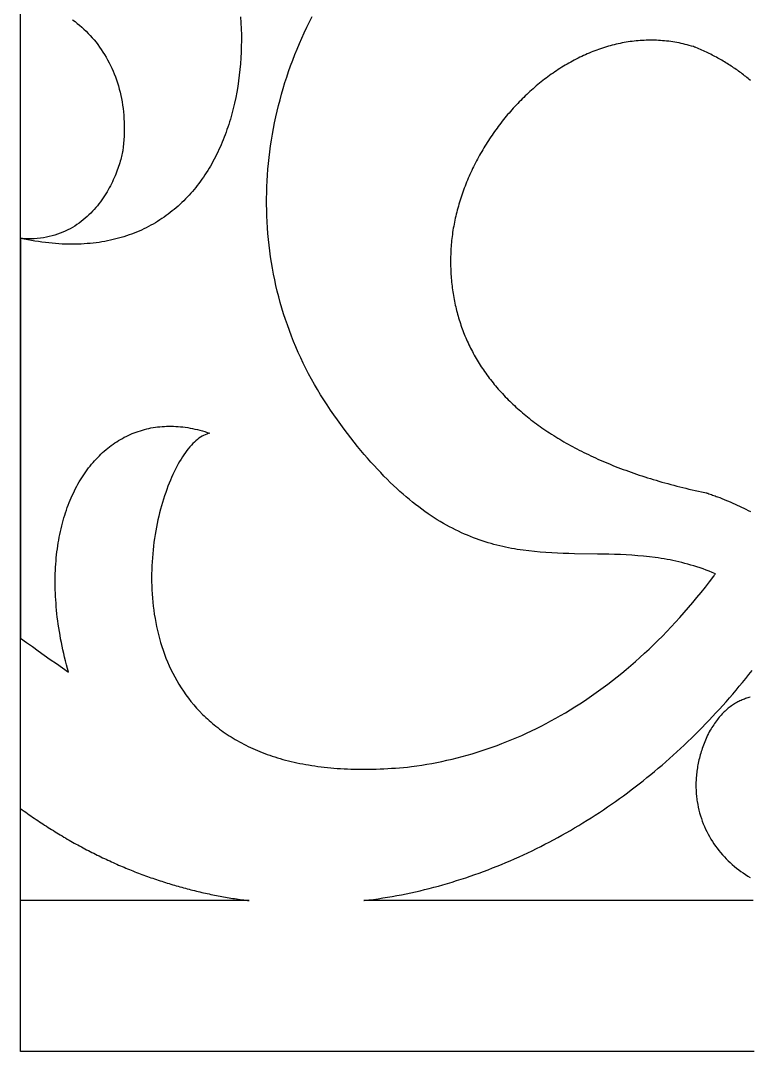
# Model space of a CAD drawing. Extents: x -53 to 64, y 95 to 135.
# Drawn here: x -52.59 to -37.71, y 95.46 to 116.51 of the extents above; entities that cross this region are included whole.
import ezdxf

# ---------------------------------------------------------------- set-up
doc = ezdxf.new("R2010")
doc.units = 0
doc.header["$MEASUREMENT"] = 0
doc.layers.get('0').update_dxf_attribs({"linetype": 'CONTINUOUS'})
doc.layers.add('LAYER_1', color=18, linetype='CONTINUOUS')

msp = doc.modelspace()

# ---------------------------------------------------------------- linework, layer by layer
msp.add_line((-52.595, 95.461), (-52.595, 135.461))
at = {"layer": 'LAYER_1'}
for points in [[(-51.532, 116.526), (-51.484, 116.49), (-51.437, 116.453), (-51.391, 116.415), (-51.345, 116.376), (-51.301, 116.336), (-51.257, 116.294), (-51.215, 116.251), (-51.173, 116.207), (-51.133, 116.162), (-51.094, 116.116), (-51.055, 116.068), (-51.018, 116.02), (-50.982, 115.971), (-50.947, 115.92), (-50.913, 115.869), (-50.88, 115.816), (-50.848, 115.762), (-50.818, 115.708), (-50.788, 115.652), (-50.76, 115.596), (-50.733, 115.539), (-50.708, 115.48), (-50.683, 115.421), (-50.66, 115.361), (-50.638, 115.3), (-50.618, 115.239), (-50.599, 115.176), (-50.581, 115.113), (-50.564, 115.049), (-50.549, 114.984), (-50.536, 114.918), (-50.523, 114.852), (-50.512, 114.785), (-50.503, 114.717), (-50.495, 114.648), (-50.489, 114.579), (-50.484, 114.51), (-50.48, 114.439), (-50.478, 114.368), (-50.478, 114.296), (-50.479, 114.224), (-50.482, 114.151), (-50.486, 114.078), (-50.492, 114.004), (-50.499, 113.93), (-50.502, 113.906), (-50.506, 113.881), (-50.51, 113.855), (-50.515, 113.828), (-50.52, 113.799), (-50.527, 113.769), (-50.534, 113.738), (-50.542, 113.706), (-50.551, 113.673), (-50.56, 113.639), (-50.571, 113.604), (-50.582, 113.568), (-50.594, 113.531), (-50.606, 113.494), (-50.62, 113.456), (-50.635, 113.417), (-50.65, 113.378), (-50.666, 113.339), (-50.684, 113.299), (-50.702, 113.259), (-50.721, 113.218), (-50.741, 113.177), (-50.762, 113.136), (-50.784, 113.095), (-50.806, 113.054), (-50.83, 113.013), (-50.855, 112.972), (-50.881, 112.931), (-50.908, 112.891), (-50.936, 112.85), (-50.965, 112.81), (-50.995, 112.77), (-51.026, 112.731), (-51.059, 112.692), (-51.092, 112.654), (-51.126, 112.617), (-51.162, 112.58), (-51.199, 112.544), (-51.237, 112.508), (-51.276, 112.474), (-51.316, 112.44), (-51.357, 112.408), (-51.4, 112.376), (-51.444, 112.346), (-51.489, 112.316), (-51.535, 112.288), (-51.583, 112.261), (-51.632, 112.236), (-51.682, 112.212), (-51.733, 112.19), (-51.786, 112.169), (-51.84, 112.149), (-51.895, 112.131), (-51.952, 112.115), (-52.01, 112.101), (-52.069, 112.088), (-52.13, 112.078), (-52.192, 112.069), (-52.256, 112.063), (-52.321, 112.058), (-52.354, 112.057), (-52.387, 112.056), (-52.421, 112.055), (-52.455, 112.055), (-52.489, 112.056), (-52.524, 112.057), (-52.559, 112.059), (-52.595, 112.062), (-52.595, 112.061), (-52.595, 112.06), (-52.595, 112.058), (-52.595, 112.056), (-52.595, 112.053), (-52.595, 112.049), (-52.595, 112.044), (-52.595, 112.038), (-52.595, 112.032), (-52.595, 112.025), (-52.595, 112.018), (-52.595, 112.01), (-52.595, 112.001), (-52.595, 111.991), (-52.595, 111.981), (-52.595, 111.97), (-52.595, 111.959), (-52.595, 111.946), (-52.595, 111.92), (-52.595, 111.891), (-52.595, 111.86), (-52.595, 111.826), (-52.595, 111.79), (-52.595, 111.752), (-52.595, 111.711), (-52.595, 111.668), (-52.595, 111.623), (-52.595, 111.576), (-52.595, 111.526), (-52.595, 111.475), (-52.595, 111.421), (-52.595, 111.366), (-52.595, 111.308), (-52.595, 111.249), (-52.595, 111.188), (-52.595, 111.125), (-52.595, 111.061), (-52.595, 110.995), (-52.595, 110.927), (-52.595, 110.857), (-52.595, 110.786), (-52.595, 110.714), (-52.595, 110.64), (-52.595, 110.565), (-52.595, 110.488), (-52.595, 110.41), (-52.595, 110.331), (-52.595, 110.25), (-52.595, 110.169), (-52.595, 110.086), (-52.595, 110.002), (-52.595, 109.917), (-52.595, 109.831), (-52.595, 109.744), (-52.595, 109.657), (-52.595, 109.568), (-52.595, 109.479), (-52.595, 109.389), (-52.595, 109.298), (-52.595, 109.115), (-52.595, 108.929), (-52.595, 108.742), (-52.595, 108.553), (-52.595, 108.362), (-52.595, 107.98), (-52.595, 107.598), (-52.595, 107.408), (-52.595, 107.219), (-52.595, 107.031), (-52.595, 106.846), (-52.595, 106.662), (-52.595, 106.572), (-52.595, 106.482), (-52.595, 106.392), (-52.595, 106.304), (-52.595, 106.216), (-52.595, 106.129), (-52.595, 106.044), (-52.595, 105.959), (-52.595, 105.875), (-52.595, 105.792), (-52.595, 105.71), (-52.595, 105.63), (-52.595, 105.551), (-52.595, 105.473), (-52.595, 105.396), (-52.595, 105.321), (-52.595, 105.247), (-52.595, 105.174), (-52.595, 105.103), (-52.595, 105.034), (-52.595, 104.966), (-52.595, 104.9), (-52.595, 104.835), (-52.595, 104.772), (-52.595, 104.711), (-52.595, 104.652), (-52.595, 104.595), (-52.595, 104.539), (-52.595, 104.486), (-52.595, 104.434), (-52.595, 104.385), (-52.595, 104.338), (-52.595, 104.293), (-52.595, 104.25), (-52.595, 104.209), (-52.595, 104.17), (-52.595, 104.134), (-52.595, 104.101), (-52.595, 104.069), (-52.595, 104.04), (-52.595, 104.014), (-52.595, 104.002), (-52.595, 103.99), (-52.595, 103.98), (-52.595, 103.969), (-52.595, 103.96), (-52.595, 103.951), (-52.595, 103.943), (-52.595, 103.935), (-52.595, 103.928), (-52.595, 103.922), (-52.595, 103.917), (-52.595, 103.912), (-52.595, 103.908), (-52.595, 103.905), (-52.595, 103.902), (-52.595, 103.9), (-52.595, 103.899), (-52.595, 103.899), (-52.476, 103.813), (-52.355, 103.727), (-52.234, 103.641), (-52.112, 103.554), (-51.989, 103.467), (-51.865, 103.379), (-51.74, 103.291), (-51.614, 103.203), (-51.636, 103.28), (-51.657, 103.358), (-51.677, 103.435), (-51.696, 103.512), (-51.714, 103.588), (-51.731, 103.664), (-51.747, 103.739), (-51.762, 103.814), (-51.777, 103.889), (-51.79, 103.963), (-51.803, 104.037), (-51.815, 104.11), (-51.826, 104.183), (-51.835, 104.256), (-51.845, 104.328), (-51.853, 104.399), (-51.86, 104.47), (-51.867, 104.541), (-51.872, 104.611), (-51.877, 104.68), (-51.881, 104.75), (-51.884, 104.818), (-51.887, 104.886), (-51.888, 104.954), (-51.889, 105.021), (-51.889, 105.088), (-51.888, 105.154), (-51.886, 105.219), (-51.884, 105.284), (-51.88, 105.349), (-51.876, 105.413), (-51.871, 105.476), (-51.866, 105.539), (-51.859, 105.601), (-51.852, 105.663), (-51.844, 105.724), (-51.836, 105.784), (-51.827, 105.844), (-51.817, 105.903), (-51.806, 105.962), (-51.794, 106.02), (-51.782, 106.078), (-51.769, 106.135), (-51.756, 106.191), (-51.741, 106.246), (-51.726, 106.301), (-51.711, 106.356), (-51.694, 106.409), (-51.677, 106.462), (-51.66, 106.515), (-51.641, 106.567), (-51.622, 106.618), (-51.603, 106.668), (-51.582, 106.718), (-51.562, 106.767), (-51.54, 106.815), (-51.518, 106.862), (-51.495, 106.909), (-51.472, 106.955), (-51.448, 107.001), (-51.423, 107.046), (-51.398, 107.09), (-51.372, 107.133), (-51.346, 107.175), (-51.319, 107.217), (-51.292, 107.258), (-51.264, 107.298), (-51.235, 107.338), (-51.206, 107.376), (-51.176, 107.414), (-51.146, 107.452), (-51.115, 107.488), (-51.084, 107.523), (-51.052, 107.558), (-51.02, 107.592), (-50.987, 107.625), (-50.954, 107.658), (-50.92, 107.689), (-50.886, 107.72), (-50.851, 107.75), (-50.816, 107.779), (-50.78, 107.807), (-50.744, 107.834), (-50.707, 107.861), (-50.67, 107.886), (-50.633, 107.911), (-50.595, 107.935), (-50.556, 107.958), (-50.517, 107.98), (-50.478, 108.001), (-50.438, 108.021), (-50.398, 108.04), (-50.358, 108.059), (-50.317, 108.076), (-50.276, 108.093), (-50.234, 108.109), (-50.192, 108.123), (-50.149, 108.137), (-50.107, 108.15), (-50.063, 108.162), (-50.02, 108.173), (-49.976, 108.183), (-49.932, 108.192), (-49.887, 108.2), (-49.842, 108.207), (-49.797, 108.213), (-49.752, 108.218), (-49.706, 108.222), (-49.659, 108.225), (-49.613, 108.227), (-49.566, 108.228), (-49.519, 108.228), (-49.472, 108.227), (-49.424, 108.225), (-49.376, 108.222), (-49.328, 108.217), (-49.28, 108.212), (-49.231, 108.206), (-49.182, 108.199), (-49.133, 108.19), (-49.083, 108.181), (-49.034, 108.17), (-48.984, 108.158), (-48.934, 108.146), (-48.883, 108.132), (-48.833, 108.117), (-48.782, 108.101), (-48.731, 108.084), (-48.763, 108.076), (-48.794, 108.067), (-48.826, 108.054), (-48.857, 108.04), (-48.889, 108.023), (-48.92, 108.003), (-48.952, 107.981), (-48.983, 107.957), (-49.015, 107.931), (-49.046, 107.903), (-49.077, 107.872), (-49.108, 107.839), (-49.139, 107.804), (-49.17, 107.767), (-49.2, 107.729), (-49.23, 107.688), (-49.26, 107.645), (-49.289, 107.601), (-49.319, 107.554), (-49.347, 107.506), (-49.376, 107.457), (-49.404, 107.405), (-49.431, 107.352), (-49.458, 107.297), (-49.485, 107.241), (-49.511, 107.183), (-49.536, 107.124), (-49.561, 107.064), (-49.586, 107.002), (-49.609, 106.938), (-49.632, 106.874), (-49.655, 106.808), (-49.676, 106.741), (-49.697, 106.673), (-49.717, 106.603), (-49.737, 106.533), (-49.755, 106.462), (-49.773, 106.389), (-49.79, 106.316), (-49.805, 106.242), (-49.82, 106.167), (-49.834, 106.091), (-49.848, 106.014), (-49.86, 105.937), (-49.871, 105.859), (-49.881, 105.78), (-49.89, 105.701), (-49.897, 105.621), (-49.904, 105.541), (-49.909, 105.46), (-49.914, 105.379), (-49.917, 105.297), (-49.919, 105.215), (-49.919, 105.133), (-49.919, 105.05), (-49.917, 104.968), (-49.913, 104.885), (-49.909, 104.802), (-49.903, 104.719), (-49.895, 104.636), (-49.886, 104.553), (-49.876, 104.47), (-49.864, 104.387), (-49.85, 104.304), (-49.835, 104.221), (-49.819, 104.139), (-49.8, 104.057), (-49.781, 103.975), (-49.759, 103.894), (-49.736, 103.813), (-49.711, 103.732), (-49.684, 103.652), (-49.656, 103.573), (-49.626, 103.494), (-49.594, 103.415), (-49.56, 103.337), (-49.524, 103.26), (-49.487, 103.184), (-49.447, 103.109), (-49.406, 103.034), (-49.362, 102.96), (-49.317, 102.887), (-49.269, 102.816), (-49.22, 102.745), (-49.168, 102.675), (-49.115, 102.606), (-49.059, 102.538), (-49.001, 102.472), (-48.941, 102.407), (-48.878, 102.343), (-48.846, 102.311), (-48.814, 102.28), (-48.78, 102.249), (-48.747, 102.219), (-48.712, 102.189), (-48.678, 102.159), (-48.642, 102.13), (-48.606, 102.101), (-48.569, 102.072), (-48.532, 102.044), (-48.494, 102.016), (-48.456, 101.988), (-48.417, 101.961), (-48.377, 101.934), (-48.337, 101.908), (-48.296, 101.882), (-48.255, 101.856), (-48.213, 101.831), (-48.17, 101.807), (-48.127, 101.782), (-48.083, 101.759), (-48.039, 101.735), (-47.993, 101.712), (-47.948, 101.69), (-47.901, 101.668), (-47.854, 101.646), (-47.806, 101.625), (-47.758, 101.604), (-47.709, 101.584), (-47.659, 101.565), (-47.609, 101.545), (-47.558, 101.527), (-47.506, 101.509), (-47.454, 101.491), (-47.401, 101.474), (-47.347, 101.457), (-47.293, 101.441), (-47.238, 101.425), (-47.182, 101.41), (-47.126, 101.396), (-47.069, 101.382), (-47.011, 101.368), (-46.952, 101.356), (-46.893, 101.343), (-46.833, 101.331), (-46.773, 101.32), (-46.712, 101.31), (-46.65, 101.3), (-46.587, 101.29), (-46.523, 101.281), (-46.459, 101.273), (-46.394, 101.265), (-46.329, 101.258), (-46.262, 101.252), (-46.195, 101.246), (-46.127, 101.241), (-46.059, 101.236), (-45.989, 101.232), (-45.919, 101.229), (-45.848, 101.226), (-45.777, 101.224), (-45.704, 101.223), (-45.631, 101.222), (-45.557, 101.222), (-45.483, 101.223), (-45.407, 101.224), (-45.331, 101.226), (-45.254, 101.229), (-45.176, 101.233), (-45.098, 101.237), (-45.018, 101.242), (-44.938, 101.247), (-44.857, 101.253), (-44.776, 101.26), (-44.693, 101.268), (-44.61, 101.276), (-44.506, 101.291), (-44.403, 101.307), (-44.299, 101.324), (-44.196, 101.343), (-44.093, 101.362), (-43.99, 101.384), (-43.887, 101.406), (-43.784, 101.43), (-43.681, 101.456), (-43.578, 101.483), (-43.476, 101.511), (-43.374, 101.54), (-43.272, 101.571), (-43.17, 101.604), (-43.068, 101.638), (-42.966, 101.673), (-42.865, 101.709), (-42.764, 101.748), (-42.663, 101.787), (-42.562, 101.828), (-42.461, 101.871), (-42.361, 101.914), (-42.261, 101.96), (-42.161, 102.007), (-42.061, 102.055), (-41.962, 102.105), (-41.863, 102.156), (-41.764, 102.209), (-41.665, 102.263), (-41.567, 102.319), (-41.469, 102.376), (-41.371, 102.435), (-41.274, 102.496), (-41.177, 102.558), (-41.08, 102.621), (-40.983, 102.686), (-40.887, 102.753), (-40.791, 102.821), (-40.696, 102.891), (-40.601, 102.962), (-40.506, 103.035), (-40.412, 103.11), (-40.317, 103.186), (-40.224, 103.263), (-40.13, 103.343), (-40.038, 103.424), (-39.945, 103.506), (-39.853, 103.59), (-39.761, 103.676), (-39.67, 103.763), (-39.579, 103.852), (-39.488, 103.943), (-39.398, 104.036), (-39.309, 104.13), (-39.22, 104.225), (-39.131, 104.323), (-39.043, 104.422), (-38.955, 104.523), (-38.868, 104.625), (-38.781, 104.729), (-38.694, 104.835), (-38.609, 104.943), (-38.523, 105.052), (-38.438, 105.163), (-38.438, 105.164), (-38.437, 105.165), (-38.436, 105.168), (-38.433, 105.171), (-38.428, 105.18), (-38.422, 105.19), (-38.416, 105.199), (-38.411, 105.208), (-38.409, 105.211), (-38.408, 105.214), (-38.407, 105.216), (-38.406, 105.216), (-38.469, 105.242), (-38.532, 105.267), (-38.594, 105.291), (-38.657, 105.313), (-38.719, 105.335), (-38.781, 105.355), (-38.843, 105.375), (-38.904, 105.393), (-38.966, 105.411), (-39.027, 105.427), (-39.088, 105.443), (-39.149, 105.457), (-39.21, 105.471), (-39.271, 105.484), (-39.332, 105.496), (-39.392, 105.507), (-39.453, 105.518), (-39.513, 105.528), (-39.573, 105.537), (-39.633, 105.546), (-39.753, 105.561), (-39.872, 105.573), (-39.991, 105.584), (-40.109, 105.593), (-40.227, 105.6), (-40.345, 105.605), (-40.463, 105.61), (-40.58, 105.613), (-40.815, 105.618), (-41.282, 105.624), (-41.398, 105.627), (-41.515, 105.63), (-41.632, 105.635), (-41.748, 105.64), (-41.865, 105.648), (-41.982, 105.656), (-42.099, 105.667), (-42.217, 105.68), (-42.334, 105.695), (-42.393, 105.704), (-42.452, 105.713), (-42.511, 105.723), (-42.57, 105.733), (-42.63, 105.745), (-42.689, 105.757), (-42.748, 105.77), (-42.808, 105.784), (-42.867, 105.799), (-42.927, 105.814), (-42.987, 105.831), (-43.047, 105.848), (-43.107, 105.867), (-43.167, 105.886), (-43.227, 105.907), (-43.287, 105.928), (-43.348, 105.951), (-43.409, 105.975), (-43.469, 106), (-43.53, 106.026), (-43.591, 106.053), (-43.652, 106.082), (-43.714, 106.112), (-43.775, 106.143), (-43.837, 106.175), (-43.899, 106.209), (-43.961, 106.244), (-44.023, 106.281), (-44.085, 106.319), (-44.148, 106.358), (-44.21, 106.399), (-44.273, 106.442), (-44.336, 106.486), (-44.4, 106.532), (-44.463, 106.579), (-44.527, 106.628), (-44.591, 106.678), (-44.655, 106.73), (-44.719, 106.784), (-44.783, 106.84), (-44.848, 106.897), (-44.913, 106.956), (-44.978, 107.017), (-45.044, 107.08), (-45.109, 107.145), (-45.175, 107.211), (-45.241, 107.28), (-45.308, 107.35), (-45.374, 107.423), (-45.441, 107.497), (-45.508, 107.574), (-45.576, 107.653), (-45.644, 107.733), (-45.712, 107.816), (-45.78, 107.901), (-45.848, 107.989), (-45.917, 108.078), (-45.986, 108.17), (-46.056, 108.264), (-46.125, 108.36), (-46.195, 108.459), (-46.265, 108.559), (-46.335, 108.662), (-46.403, 108.766), (-46.468, 108.871), (-46.532, 108.976), (-46.594, 109.082), (-46.654, 109.189), (-46.712, 109.297), (-46.768, 109.406), (-46.822, 109.515), (-46.874, 109.624), (-46.924, 109.735), (-46.973, 109.846), (-47.019, 109.957), (-47.064, 110.07), (-47.106, 110.182), (-47.147, 110.296), (-47.186, 110.409), (-47.223, 110.524), (-47.258, 110.639), (-47.291, 110.754), (-47.322, 110.869), (-47.352, 110.985), (-47.379, 111.102), (-47.405, 111.219), (-47.428, 111.336), (-47.45, 111.453), (-47.47, 111.571), (-47.489, 111.689), (-47.505, 111.807), (-47.52, 111.926), (-47.532, 112.044), (-47.543, 112.163), (-47.552, 112.282), (-47.559, 112.401), (-47.565, 112.521), (-47.568, 112.64), (-47.57, 112.759), (-47.57, 112.879), (-47.568, 112.998), (-47.565, 113.118), (-47.559, 113.237), (-47.552, 113.357), (-47.543, 113.476), (-47.532, 113.595), (-47.52, 113.714), (-47.505, 113.833), (-47.489, 113.952), (-47.471, 114.071), (-47.452, 114.19), (-47.43, 114.308), (-47.407, 114.426), (-47.382, 114.544), (-47.356, 114.661), (-47.327, 114.779), (-47.297, 114.895), (-47.265, 115.012), (-47.232, 115.128), (-47.197, 115.244), (-47.16, 115.359), (-47.121, 115.474), (-47.08, 115.589), (-47.038, 115.703), (-46.994, 115.816), (-46.949, 115.929), (-46.902, 116.041), (-46.853, 116.153), (-46.802, 116.264), (-46.75, 116.375), (-46.696, 116.485), (-46.641, 116.594)], [(-48.102, 116.585), (-48.095, 116.464), (-48.09, 116.344), (-48.087, 116.224), (-48.086, 116.104), (-48.088, 115.985), (-48.092, 115.866), (-48.097, 115.748), (-48.106, 115.63), (-48.116, 115.513), (-48.129, 115.396), (-48.144, 115.281), (-48.161, 115.166), (-48.18, 115.052), (-48.202, 114.939), (-48.226, 114.827), (-48.252, 114.716), (-48.266, 114.661), (-48.28, 114.606), (-48.296, 114.552), (-48.311, 114.497), (-48.328, 114.444), (-48.344, 114.39), (-48.362, 114.337), (-48.38, 114.284), (-48.398, 114.232), (-48.417, 114.18), (-48.437, 114.128), (-48.457, 114.077), (-48.478, 114.026), (-48.5, 113.976), (-48.522, 113.926), (-48.544, 113.876), (-48.568, 113.827), (-48.591, 113.778), (-48.616, 113.73), (-48.641, 113.682), (-48.666, 113.635), (-48.692, 113.588), (-48.719, 113.541), (-48.746, 113.495), (-48.774, 113.45), (-48.803, 113.405), (-48.832, 113.36), (-48.861, 113.316), (-48.892, 113.273), (-48.922, 113.23), (-48.954, 113.188), (-48.986, 113.146), (-49.018, 113.105), (-49.052, 113.064), (-49.085, 113.024), (-49.12, 112.985), (-49.155, 112.946), (-49.19, 112.908), (-49.227, 112.87), (-49.263, 112.833), (-49.301, 112.796), (-49.339, 112.761), (-49.377, 112.725), (-49.417, 112.691), (-49.456, 112.657), (-49.497, 112.624), (-49.538, 112.592), (-49.579, 112.56), (-49.622, 112.529), (-49.664, 112.498), (-49.708, 112.469), (-49.752, 112.44), (-49.796, 112.411), (-49.842, 112.384), (-49.888, 112.357), (-49.934, 112.331), (-49.981, 112.306), (-50.029, 112.282), (-50.077, 112.258), (-50.126, 112.235), (-50.176, 112.213), (-50.226, 112.192), (-50.277, 112.171), (-50.328, 112.152), (-50.38, 112.133), (-50.433, 112.115), (-50.486, 112.098), (-50.54, 112.082), (-50.594, 112.066), (-50.649, 112.052), (-50.705, 112.038), (-50.761, 112.025), (-50.818, 112.013), (-50.876, 112.002), (-50.934, 111.992), (-50.993, 111.983), (-51.052, 111.975), (-51.113, 111.968), (-51.173, 111.962), (-51.235, 111.956), (-51.297, 111.952), (-51.359, 111.949), (-51.422, 111.946), (-51.486, 111.945), (-51.551, 111.944), (-51.616, 111.945), (-51.682, 111.946), (-51.748, 111.949), (-51.815, 111.953), (-51.883, 111.957), (-51.951, 111.963), (-52.02, 111.97), (-52.09, 111.978), (-52.16, 111.987), (-52.231, 111.997), (-52.302, 112.008), (-52.375, 112.02), (-52.447, 112.034), (-52.521, 112.048), (-52.595, 112.064), (-52.595, 112.065), (-52.595, 112.067), (-52.595, 112.072), (-52.595, 112.078), (-52.595, 112.085), (-52.595, 112.095), (-52.595, 112.106), (-52.595, 112.118), (-52.595, 112.133), (-52.595, 112.148), (-52.595, 112.166), (-52.595, 112.184), (-52.595, 112.204), (-52.595, 112.226), (-52.595, 112.249), (-52.595, 112.273), (-52.595, 112.299), (-52.595, 112.326), (-52.595, 112.354), (-52.595, 112.384), (-52.595, 112.414), (-52.595, 112.446), (-52.595, 112.48), (-52.595, 112.514), (-52.595, 112.549), (-52.595, 112.586), (-52.595, 112.623), (-52.595, 112.662), (-52.595, 112.701), (-52.595, 112.742), (-52.595, 112.783), (-52.595, 112.826), (-52.595, 112.869), (-52.595, 112.913), (-52.595, 112.958), (-52.595, 113.004), (-52.595, 113.051), (-52.595, 113.098), (-52.595, 113.146), (-52.595, 113.195), (-52.595, 113.295), (-52.595, 113.397), (-52.595, 113.501), (-52.595, 113.607), (-52.595, 113.715), (-52.595, 113.825), (-52.595, 113.936), (-52.595, 114.048), (-52.595, 114.161), (-52.595, 114.274), (-52.595, 114.503), (-52.595, 114.731), (-52.595, 114.844), (-52.595, 114.957), (-52.595, 115.069), (-52.595, 115.18), (-52.595, 115.29), (-52.595, 115.398), (-52.595, 115.504), (-52.595, 115.609), (-52.595, 115.711), (-52.595, 115.81), (-52.595, 115.859), (-52.595, 115.907), (-52.595, 115.954), (-52.595, 116.001), (-52.595, 116.047), (-52.595, 116.092), (-52.595, 116.136), (-52.595, 116.179), (-52.595, 116.222), (-52.595, 116.263), (-52.595, 116.304), (-52.595, 116.343), (-52.595, 116.382), (-52.595, 116.419), (-52.595, 116.456), (-52.595, 116.491), (-52.595, 116.526)], [(-37.69, 115.291), (-37.713, 115.31), (-37.736, 115.33), (-37.76, 115.349), (-37.784, 115.368), (-37.808, 115.386), (-37.832, 115.405), (-37.856, 115.424), (-37.881, 115.442), (-37.905, 115.46), (-37.93, 115.478), (-37.955, 115.496), (-37.981, 115.514), (-38.006, 115.532), (-38.032, 115.549), (-38.058, 115.567), (-38.084, 115.584), (-38.11, 115.601), (-38.137, 115.618), (-38.164, 115.635), (-38.191, 115.651), (-38.218, 115.668), (-38.245, 115.684), (-38.273, 115.7), (-38.3, 115.716), (-38.328, 115.732), (-38.357, 115.747), (-38.385, 115.763), (-38.414, 115.778), (-38.442, 115.793), (-38.471, 115.808), (-38.501, 115.823), (-38.53, 115.837), (-38.56, 115.852), (-38.59, 115.866), (-38.62, 115.88), (-38.65, 115.894), (-38.68, 115.908), (-38.711, 115.921), (-38.742, 115.935), (-38.773, 115.948), (-38.804, 115.961), (-38.82, 115.968), (-38.824, 115.969), (-38.825, 115.97), (-38.826, 115.97), (-38.827, 115.97), (-38.832, 115.972), (-38.854, 115.979), (-38.896, 115.991), (-38.938, 116.003), (-38.98, 116.015), (-39.022, 116.025), (-39.064, 116.035), (-39.106, 116.045), (-39.148, 116.054), (-39.191, 116.062), (-39.233, 116.069), (-39.275, 116.076), (-39.317, 116.082), (-39.359, 116.088), (-39.401, 116.093), (-39.443, 116.097), (-39.484, 116.101), (-39.526, 116.104), (-39.568, 116.107), (-39.61, 116.109), (-39.652, 116.11), (-39.693, 116.111), (-39.735, 116.111), (-39.776, 116.111), (-39.818, 116.11), (-39.859, 116.108), (-39.901, 116.106), (-39.942, 116.103), (-39.983, 116.1), (-40.024, 116.096), (-40.065, 116.092), (-40.106, 116.087), (-40.147, 116.082), (-40.188, 116.076), (-40.229, 116.069), (-40.269, 116.062), (-40.31, 116.054), (-40.35, 116.046), (-40.391, 116.038), (-40.431, 116.029), (-40.471, 116.019), (-40.511, 116.009), (-40.551, 115.998), (-40.591, 115.987), (-40.631, 115.975), (-40.67, 115.963), (-40.71, 115.95), (-40.749, 115.937), (-40.789, 115.924), (-40.828, 115.91), (-40.867, 115.895), (-40.905, 115.88), (-40.944, 115.865), (-40.983, 115.849), (-41.021, 115.832), (-41.06, 115.815), (-41.098, 115.798), (-41.136, 115.78), (-41.174, 115.762), (-41.211, 115.744), (-41.249, 115.725), (-41.286, 115.705), (-41.323, 115.685), (-41.36, 115.665), (-41.397, 115.644), (-41.434, 115.623), (-41.471, 115.601), (-41.507, 115.58), (-41.543, 115.557), (-41.579, 115.535), (-41.615, 115.511), (-41.651, 115.488), (-41.686, 115.464), (-41.721, 115.44), (-41.756, 115.415), (-41.791, 115.39), (-41.826, 115.365), (-41.86, 115.339), (-41.895, 115.313), (-41.929, 115.287), (-41.962, 115.26), (-41.996, 115.233), (-42.029, 115.205), (-42.063, 115.177), (-42.096, 115.149), (-42.128, 115.121), (-42.161, 115.092), (-42.193, 115.063), (-42.225, 115.033), (-42.257, 115.004), (-42.288, 114.974), (-42.32, 114.943), (-42.351, 114.913), (-42.382, 114.882), (-42.412, 114.851), (-42.443, 114.819), (-42.473, 114.787), (-42.502, 114.755), (-42.532, 114.723), (-42.561, 114.69), (-42.59, 114.657), (-42.619, 114.624), (-42.648, 114.591), (-42.676, 114.557), (-42.704, 114.523), (-42.731, 114.489), (-42.759, 114.455), (-42.786, 114.42), (-42.813, 114.385), (-42.839, 114.35), (-42.865, 114.315), (-42.891, 114.279), (-42.917, 114.244), (-42.942, 114.208), (-42.967, 114.171), (-42.992, 114.135), (-43.016, 114.098), (-43.041, 114.062), (-43.064, 114.025), (-43.088, 113.988), (-43.111, 113.95), (-43.134, 113.913), (-43.156, 113.875), (-43.178, 113.837), (-43.2, 113.799), (-43.222, 113.761), (-43.243, 113.723), (-43.264, 113.684), (-43.284, 113.645), (-43.304, 113.607), (-43.324, 113.568), (-43.344, 113.528), (-43.363, 113.489), (-43.381, 113.45), (-43.4, 113.41), (-43.418, 113.371), (-43.435, 113.331), (-43.453, 113.291), (-43.47, 113.251), (-43.486, 113.211), (-43.502, 113.171), (-43.518, 113.131), (-43.533, 113.09), (-43.549, 113.05), (-43.563, 113.009), (-43.577, 112.969), (-43.591, 112.928), (-43.605, 112.887), (-43.618, 112.847), (-43.63, 112.806), (-43.643, 112.765), (-43.655, 112.724), (-43.666, 112.683), (-43.677, 112.642), (-43.688, 112.6), (-43.698, 112.559), (-43.708, 112.518), (-43.717, 112.477), (-43.726, 112.435), (-43.735, 112.394), (-43.743, 112.353), (-43.75, 112.311), (-43.758, 112.27), (-43.765, 112.229), (-43.771, 112.187), (-43.777, 112.146), (-43.782, 112.104), (-43.787, 112.063), (-43.792, 112.022), (-43.796, 111.98), (-43.8, 111.939), (-43.803, 111.898), (-43.805, 111.857), (-43.808, 111.815), (-43.809, 111.774), (-43.811, 111.733), (-43.812, 111.692), (-43.813, 111.652), (-43.813, 111.611), (-43.813, 111.57), (-43.813, 111.53), (-43.812, 111.489), (-43.811, 111.449), (-43.809, 111.409), (-43.807, 111.369), (-43.805, 111.329), (-43.803, 111.289), (-43.8, 111.249), (-43.796, 111.209), (-43.792, 111.17), (-43.788, 111.13), (-43.784, 111.091), (-43.779, 111.052), (-43.774, 111.013), (-43.768, 110.973), (-43.762, 110.935), (-43.756, 110.896), (-43.749, 110.857), (-43.742, 110.818), (-43.734, 110.78), (-43.726, 110.742), (-43.718, 110.703), (-43.709, 110.665), (-43.7, 110.627), (-43.691, 110.589), (-43.681, 110.551), (-43.671, 110.514), (-43.66, 110.476), (-43.649, 110.439), (-43.638, 110.401), (-43.626, 110.364), (-43.614, 110.327), (-43.602, 110.29), (-43.589, 110.253), (-43.576, 110.217), (-43.562, 110.18), (-43.548, 110.144), (-43.534, 110.107), (-43.519, 110.071), (-43.504, 110.035), (-43.488, 109.999), (-43.472, 109.964), (-43.456, 109.928), (-43.439, 109.892), (-43.422, 109.857), (-43.404, 109.822), (-43.386, 109.787), (-43.368, 109.752), (-43.349, 109.717), (-43.33, 109.682), (-43.311, 109.648), (-43.291, 109.613), (-43.271, 109.579), (-43.25, 109.545), (-43.229, 109.511), (-43.208, 109.477), (-43.186, 109.443), (-43.164, 109.41), (-43.141, 109.376), (-43.118, 109.343), (-43.095, 109.31), (-43.071, 109.277), (-43.047, 109.244), (-43.022, 109.211), (-42.997, 109.179), (-42.972, 109.147), (-42.946, 109.114), (-42.92, 109.082), (-42.893, 109.05), (-42.866, 109.019), (-42.839, 108.987), (-42.811, 108.956), (-42.783, 108.924), (-42.754, 108.893), (-42.725, 108.862), (-42.696, 108.831), (-42.666, 108.801), (-42.636, 108.77), (-42.605, 108.74), (-42.574, 108.71), (-42.543, 108.68), (-42.511, 108.65), (-42.479, 108.62), (-42.446, 108.591), (-42.413, 108.562), (-42.38, 108.532), (-42.346, 108.503), (-42.312, 108.475), (-42.277, 108.446), (-42.242, 108.418), (-42.207, 108.389), (-42.171, 108.361), (-42.135, 108.333), (-42.098, 108.305), (-42.061, 108.278), (-42.023, 108.25), (-41.985, 108.223), (-41.947, 108.196), (-41.908, 108.169), (-41.869, 108.142), (-41.83, 108.116), (-41.79, 108.09), (-41.749, 108.063), (-41.708, 108.037), (-41.667, 108.012), (-41.626, 107.986), (-41.584, 107.961), (-41.541, 107.935), (-41.498, 107.91), (-41.455, 107.885), (-41.411, 107.861), (-41.367, 107.836), (-41.323, 107.812), (-41.278, 107.788), (-41.232, 107.764), (-41.187, 107.74), (-41.14, 107.717), (-41.094, 107.693), (-41.047, 107.67), (-40.999, 107.647), (-40.951, 107.625), (-40.903, 107.602), (-40.854, 107.58), (-40.805, 107.558), (-40.756, 107.536), (-40.706, 107.514), (-40.655, 107.492), (-40.604, 107.471), (-40.553, 107.45), (-40.502, 107.429), (-40.449, 107.408), (-40.397, 107.388), (-40.344, 107.367), (-40.291, 107.347), (-40.237, 107.328), (-40.183, 107.308), (-40.128, 107.288), (-40.073, 107.269), (-40.017, 107.25), (-39.961, 107.231), (-39.905, 107.213), (-39.848, 107.194), (-39.791, 107.176), (-39.733, 107.158), (-39.675, 107.14), (-39.617, 107.123), (-39.558, 107.106), (-39.499, 107.088), (-39.439, 107.072), (-39.379, 107.055), (-39.318, 107.039), (-39.257, 107.022), (-39.195, 107.006), (-39.133, 106.991), (-39.071, 106.975), (-39.008, 106.96), (-38.945, 106.945), (-38.881, 106.93), (-38.817, 106.915), (-38.753, 106.901), (-38.688, 106.887), (-38.622, 106.873), (-38.589, 106.866), (-38.581, 106.864), (-38.579, 106.864), (-38.578, 106.864), (-38.578, 106.864), (-38.578, 106.864), (-38.578, 106.864), (-38.578, 106.864), (-38.577, 106.863), (-38.574, 106.862), (-38.561, 106.858), (-38.536, 106.849), (-38.51, 106.84), (-38.485, 106.831), (-38.461, 106.823), (-38.436, 106.814), (-38.412, 106.805), (-38.388, 106.796), (-38.364, 106.787), (-38.317, 106.769), (-38.271, 106.751), (-38.226, 106.732), (-38.18, 106.714), (-38.136, 106.695), (-38.091, 106.676), (-38.047, 106.656), (-38.003, 106.636), (-37.959, 106.616), (-37.914, 106.596), (-37.87, 106.575), (-37.825, 106.554), (-37.78, 106.532), (-37.735, 106.509), (-37.689, 106.487)], [(-37.635, 98.54), (-37.777, 98.54), (-37.92, 98.54), (-38.065, 98.54), (-38.211, 98.54), (-38.359, 98.54), (-38.508, 98.54), (-38.657, 98.54), (-38.808, 98.54), (-38.96, 98.54), (-39.112, 98.54), (-39.265, 98.54), (-39.418, 98.54), (-39.726, 98.54), (-40.035, 98.54), (-40.344, 98.54), (-40.653, 98.54), (-40.806, 98.54), (-40.959, 98.54), (-41.111, 98.54), (-41.263, 98.54), (-41.413, 98.54), (-41.563, 98.54), (-41.712, 98.54), (-41.859, 98.54), (-42.006, 98.54), (-42.15, 98.54), (-42.294, 98.54), (-42.436, 98.54), (-42.576, 98.54), (-42.645, 98.54), (-42.714, 98.54), (-42.782, 98.54), (-42.85, 98.54), (-42.918, 98.54), (-42.985, 98.54), (-43.051, 98.54), (-43.117, 98.54), (-43.182, 98.54), (-43.247, 98.54), (-43.311, 98.54), (-43.374, 98.54), (-43.437, 98.54), (-43.499, 98.54), (-43.561, 98.54), (-43.622, 98.54), (-43.682, 98.54), (-43.742, 98.54), (-43.801, 98.54), (-43.859, 98.54), (-43.917, 98.54), (-43.974, 98.54), (-44.03, 98.54), (-44.085, 98.54), (-44.139, 98.54), (-44.193, 98.54), (-44.246, 98.54), (-44.298, 98.54), (-44.349, 98.54), (-44.4, 98.54), (-44.449, 98.54), (-44.498, 98.54), (-44.546, 98.54), (-44.593, 98.54), (-44.639, 98.54), (-44.684, 98.54), (-44.728, 98.54), (-44.772, 98.54), (-44.814, 98.54), (-44.855, 98.54), (-44.896, 98.54), (-44.935, 98.54), (-44.973, 98.54), (-45.011, 98.54), (-45.047, 98.54), (-45.082, 98.54), (-45.117, 98.54), (-45.15, 98.54), (-45.182, 98.54), (-45.213, 98.54), (-45.242, 98.54), (-45.271, 98.54), (-45.298, 98.54), (-45.325, 98.54), (-45.35, 98.54), (-45.374, 98.54), (-45.397, 98.54), (-45.418, 98.54), (-45.439, 98.54), (-45.458, 98.54), (-45.476, 98.54), (-45.492, 98.54), (-45.508, 98.54), (-45.522, 98.54), (-45.535, 98.54), (-45.546, 98.54), (-45.556, 98.54), (-45.565, 98.54), (-45.572, 98.54), (-45.578, 98.54), (-45.583, 98.54), (-45.586, 98.54), (-45.588, 98.54), (-45.588, 98.54), (-45.588, 98.54), (-45.588, 98.54), (-45.588, 98.54), (-45.587, 98.54), (-45.584, 98.54), (-45.578, 98.541), (-45.482, 98.553), (-45.387, 98.566), (-45.291, 98.579), (-45.196, 98.594), (-45.1, 98.61), (-45.005, 98.626), (-44.91, 98.643), (-44.815, 98.661), (-44.72, 98.68), (-44.626, 98.7), (-44.531, 98.721), (-44.437, 98.743), (-44.343, 98.766), (-44.249, 98.789), (-44.155, 98.813), (-44.062, 98.838), (-43.969, 98.864), (-43.875, 98.891), (-43.783, 98.919), (-43.69, 98.948), (-43.597, 98.977), (-43.505, 99.007), (-43.413, 99.038), (-43.321, 99.07), (-43.229, 99.103), (-43.138, 99.136), (-43.047, 99.171), (-42.956, 99.206), (-42.865, 99.242), (-42.775, 99.279), (-42.685, 99.317), (-42.595, 99.355), (-42.505, 99.394), (-42.416, 99.434), (-42.327, 99.475), (-42.238, 99.517), (-42.149, 99.559), (-42.061, 99.602), (-41.973, 99.646), (-41.886, 99.691), (-41.798, 99.736), (-41.711, 99.783), (-41.624, 99.83), (-41.538, 99.877), (-41.452, 99.926), (-41.366, 99.975), (-41.281, 100.025), (-41.196, 100.076), (-41.111, 100.128), (-41.026, 100.18), (-40.942, 100.233), (-40.859, 100.287), (-40.775, 100.341), (-40.692, 100.396), (-40.61, 100.452), (-40.527, 100.509), (-40.445, 100.566), (-40.364, 100.624), (-40.283, 100.683), (-40.202, 100.743), (-40.122, 100.803), (-40.042, 100.864), (-39.962, 100.925), (-39.883, 100.988), (-39.804, 101.051), (-39.726, 101.114), (-39.648, 101.179), (-39.571, 101.244), (-39.494, 101.309), (-39.417, 101.376), (-39.341, 101.443), (-39.265, 101.51), (-39.19, 101.579), (-39.115, 101.648), (-39.041, 101.717), (-38.967, 101.788), (-38.893, 101.858), (-38.82, 101.93), (-38.748, 102.002), (-38.676, 102.075), (-38.604, 102.149), (-38.533, 102.223), (-38.463, 102.297), (-38.393, 102.373), (-38.323, 102.449), (-38.254, 102.525), (-38.186, 102.602), (-38.118, 102.68), (-38.05, 102.759), (-37.983, 102.838), (-37.917, 102.917), (-37.851, 102.997), (-37.786, 103.078), (-37.721, 103.16), (-37.657, 103.242)], [(-37.698, 102.692), (-37.721, 102.686), (-37.744, 102.68), (-37.767, 102.673), (-37.79, 102.665), (-37.813, 102.657), (-37.836, 102.649), (-37.859, 102.64), (-37.881, 102.63), (-37.904, 102.62), (-37.926, 102.609), (-37.948, 102.597), (-37.97, 102.585), (-37.993, 102.573), (-38.014, 102.559), (-38.036, 102.545), (-38.058, 102.531), (-38.079, 102.516), (-38.101, 102.5), (-38.122, 102.484), (-38.143, 102.467), (-38.164, 102.449), (-38.184, 102.431), (-38.205, 102.412), (-38.226, 102.392), (-38.246, 102.372), (-38.266, 102.351), (-38.286, 102.329), (-38.306, 102.307), (-38.325, 102.284), (-38.345, 102.261), (-38.364, 102.236), (-38.383, 102.211), (-38.402, 102.186), (-38.421, 102.16), (-38.439, 102.133), (-38.457, 102.105), (-38.475, 102.077), (-38.493, 102.048), (-38.511, 102.018), (-38.529, 101.987), (-38.546, 101.956), (-38.55, 101.948), (-38.551, 101.946), (-38.551, 101.946), (-38.552, 101.945), (-38.553, 101.942), (-38.555, 101.938), (-38.563, 101.921), (-38.579, 101.887), (-38.594, 101.853), (-38.608, 101.819), (-38.622, 101.784), (-38.636, 101.751), (-38.649, 101.717), (-38.661, 101.683), (-38.673, 101.649), (-38.684, 101.615), (-38.695, 101.582), (-38.705, 101.548), (-38.715, 101.515), (-38.724, 101.482), (-38.732, 101.448), (-38.741, 101.415), (-38.748, 101.382), (-38.755, 101.349), (-38.762, 101.316), (-38.768, 101.283), (-38.773, 101.251), (-38.779, 101.218), (-38.783, 101.186), (-38.787, 101.153), (-38.791, 101.121), (-38.794, 101.089), (-38.797, 101.057), (-38.799, 101.025), (-38.8, 100.994), (-38.802, 100.962), (-38.802, 100.93), (-38.803, 100.899), (-38.803, 100.868), (-38.802, 100.837), (-38.801, 100.806), (-38.8, 100.775), (-38.798, 100.744), (-38.795, 100.713), (-38.792, 100.683), (-38.789, 100.653), (-38.786, 100.623), (-38.782, 100.593), (-38.777, 100.563), (-38.767, 100.504), (-38.755, 100.445), (-38.742, 100.387), (-38.727, 100.33), (-38.71, 100.273), (-38.692, 100.217), (-38.672, 100.162), (-38.652, 100.108), (-38.629, 100.054), (-38.605, 100.001), (-38.58, 99.949), (-38.554, 99.898), (-38.526, 99.848), (-38.497, 99.798), (-38.467, 99.75), (-38.435, 99.702), (-38.402, 99.655), (-38.369, 99.609), (-38.334, 99.564), (-38.298, 99.52), (-38.26, 99.477), (-38.222, 99.435), (-38.183, 99.394), (-38.143, 99.354), (-38.102, 99.315), (-38.06, 99.277), (-38.017, 99.24), (-37.973, 99.204), (-37.929, 99.169), (-37.883, 99.136), (-37.837, 99.104), (-37.79, 99.072), (-37.742, 99.042), (-37.694, 99.014)], [(-37.614, 95.461), (-37.91, 95.461), (-38.211, 95.461), (-38.515, 95.461), (-38.823, 95.461), (-39.135, 95.461), (-39.451, 95.461), (-39.77, 95.461), (-40.093, 95.461), (-40.419, 95.461), (-40.748, 95.461), (-41.08, 95.461), (-41.415, 95.461), (-41.753, 95.461), (-42.437, 95.461), (-43.129, 95.461), (-43.83, 95.461), (-44.538, 95.461), (-45.252, 95.461), (-45.971, 95.461), (-46.694, 95.461), (-48.148, 95.461), (-49.603, 95.461), (-51.053, 95.461), (-51.773, 95.461), (-52.487, 95.461), (-52.595, 95.461)]]:
    msp.add_lwpolyline(points, dxfattribs=at)
msp.add_lwpolyline([(-52.595, 98.539), (-52.595, 98.539), (-52.595, 98.54), (-52.595, 98.54), (-52.595, 98.541), (-52.595, 98.542), (-52.595, 98.542), (-52.595, 98.544), (-52.595, 98.545), (-52.595, 98.546), (-52.595, 98.548), (-52.595, 98.55), (-52.595, 98.551), (-52.595, 98.553), (-52.595, 98.556), (-52.595, 98.558), (-52.595, 98.561), (-52.595, 98.563), (-52.595, 98.566), (-52.595, 98.569), (-52.595, 98.572), (-52.595, 98.575), (-52.595, 98.579), (-52.595, 98.582), (-52.595, 98.586), (-52.595, 98.59), (-52.595, 98.594), (-52.595, 98.598), (-52.595, 98.602), (-52.595, 98.606), (-52.595, 98.611), (-52.595, 98.615), (-52.595, 98.62), (-52.595, 98.625), (-52.595, 98.63), (-52.595, 98.635), (-52.595, 98.641), (-52.595, 98.646), (-52.595, 98.651), (-52.595, 98.657), (-52.595, 98.663), (-52.595, 98.669), (-52.595, 98.675), (-52.595, 98.681), (-52.595, 98.687), (-52.595, 98.693), (-52.595, 98.7), (-52.595, 98.706), (-52.595, 98.713), (-52.595, 98.72), (-52.595, 98.727), (-52.595, 98.734), (-52.595, 98.741), (-52.595, 98.748), (-52.595, 98.755), (-52.595, 98.763), (-52.595, 98.77), (-52.595, 98.778), (-52.595, 98.785), (-52.595, 98.801), (-52.595, 98.817), (-52.595, 98.833), (-52.595, 98.85), (-52.595, 98.867), (-52.595, 98.884), (-52.595, 98.902), (-52.595, 98.92), (-52.595, 98.938), (-52.595, 98.957), (-52.595, 98.976), (-52.595, 98.995), (-52.595, 99.014), (-52.595, 99.034), (-52.595, 99.053), (-52.595, 99.073), (-52.595, 99.094), (-52.595, 99.114), (-52.595, 99.134), (-52.595, 99.155), (-52.595, 99.176), (-52.595, 99.197), (-52.595, 99.218), (-52.595, 99.24), (-52.595, 99.261), (-52.595, 99.283), (-52.595, 99.304), (-52.595, 99.348), (-52.595, 99.392), (-52.595, 99.48), (-52.595, 99.568), (-52.595, 99.612), (-52.595, 99.655), (-52.595, 99.677), (-52.595, 99.698), (-52.595, 99.72), (-52.595, 99.741), (-52.595, 99.762), (-52.595, 99.783), (-52.595, 99.804), (-52.595, 99.825), (-52.595, 99.846), (-52.595, 99.866), (-52.595, 99.886), (-52.595, 99.906), (-52.595, 99.926), (-52.595, 99.946), (-52.595, 99.965), (-52.595, 99.984), (-52.595, 100.003), (-52.595, 100.021), (-52.595, 100.04), (-52.595, 100.058), (-52.595, 100.075), (-52.595, 100.093), (-52.595, 100.11), (-52.595, 100.126), (-52.595, 100.143), (-52.595, 100.159), (-52.595, 100.174), (-52.595, 100.182), (-52.595, 100.19), (-52.595, 100.197), (-52.595, 100.204), (-52.595, 100.212), (-52.595, 100.219), (-52.595, 100.226), (-52.595, 100.233), (-52.595, 100.24), (-52.595, 100.247), (-52.595, 100.253), (-52.595, 100.26), (-52.595, 100.266), (-52.595, 100.273), (-52.595, 100.279), (-52.595, 100.285), (-52.595, 100.291), (-52.595, 100.297), (-52.595, 100.303), (-52.595, 100.308), (-52.595, 100.314), (-52.595, 100.319), (-52.595, 100.324), (-52.595, 100.329), (-52.595, 100.334), (-52.595, 100.339), (-52.595, 100.344), (-52.595, 100.349), (-52.595, 100.353), (-52.595, 100.358), (-52.595, 100.362), (-52.595, 100.366), (-52.595, 100.37), (-52.595, 100.374), (-52.595, 100.377), (-52.595, 100.381), (-52.595, 100.384), (-52.595, 100.388), (-52.595, 100.391), (-52.595, 100.394), (-52.595, 100.396), (-52.595, 100.399), (-52.595, 100.402), (-52.595, 100.404), (-52.595, 100.406), (-52.595, 100.408), (-52.595, 100.41), (-52.595, 100.412), (-52.595, 100.413), (-52.595, 100.415), (-52.595, 100.416), (-52.595, 100.417), (-52.595, 100.418), (-52.595, 100.419), (-52.595, 100.419), (-52.595, 100.42), (-52.595, 100.42), (-52.595, 100.42), (-52.56, 100.395), (-52.525, 100.37), (-52.49, 100.345), (-52.455, 100.32), (-52.42, 100.295), (-52.385, 100.271), (-52.35, 100.247), (-52.315, 100.223), (-52.28, 100.199), (-52.245, 100.175), (-52.209, 100.151), (-52.174, 100.128), (-52.139, 100.105), (-52.104, 100.082), (-52.068, 100.059), (-52.033, 100.036), (-51.997, 100.014), (-51.962, 99.991), (-51.926, 99.969), (-51.891, 99.947), (-51.855, 99.925), (-51.82, 99.903), (-51.784, 99.882), (-51.748, 99.861), (-51.713, 99.839), (-51.677, 99.819), (-51.641, 99.798), (-51.606, 99.777), (-51.57, 99.757), (-51.534, 99.736), (-51.498, 99.716), (-51.462, 99.696), (-51.426, 99.676), (-51.39, 99.657), (-51.354, 99.637), (-51.318, 99.618), (-51.282, 99.599), (-51.246, 99.58), (-51.21, 99.561), (-51.174, 99.543), (-51.138, 99.524), (-51.102, 99.506), (-51.066, 99.488), (-51.029, 99.47), (-50.993, 99.452), (-50.957, 99.434), (-50.92, 99.417), (-50.884, 99.4), (-50.848, 99.383), (-50.811, 99.366), (-50.775, 99.349), (-50.739, 99.332), (-50.702, 99.316), (-50.666, 99.3), (-50.629, 99.283), (-50.593, 99.267), (-50.556, 99.252), (-50.52, 99.236), (-50.483, 99.221), (-50.447, 99.205), (-50.41, 99.19), (-50.373, 99.175), (-50.337, 99.16), (-50.3, 99.146), (-50.263, 99.131), (-50.227, 99.117), (-50.19, 99.103), (-50.153, 99.089), (-50.116, 99.075), (-50.08, 99.061), (-50.043, 99.048), (-50.006, 99.035), (-49.969, 99.021), (-49.932, 99.008), (-49.895, 98.995), (-49.859, 98.983), (-49.822, 98.97), (-49.785, 98.958), (-49.748, 98.946), (-49.711, 98.934), (-49.674, 98.922), (-49.637, 98.91), (-49.6, 98.898), (-49.563, 98.887), (-49.526, 98.876), (-49.489, 98.865), (-49.452, 98.854), (-49.415, 98.843), (-49.378, 98.832), (-49.341, 98.822), (-49.304, 98.812), (-49.266, 98.801), (-49.229, 98.791), (-49.192, 98.782), (-49.155, 98.772), (-49.118, 98.762), (-49.081, 98.753), (-49.044, 98.744), (-49.006, 98.735), (-48.969, 98.726), (-48.932, 98.717), (-48.895, 98.709), (-48.858, 98.7), (-48.82, 98.692), (-48.783, 98.684), (-48.746, 98.676), (-48.709, 98.668), (-48.671, 98.66), (-48.634, 98.653), (-48.597, 98.645), (-48.56, 98.638), (-48.522, 98.631), (-48.485, 98.624), (-48.448, 98.618), (-48.41, 98.611), (-48.373, 98.605), (-48.336, 98.598), (-48.299, 98.592), (-48.261, 98.586), (-48.224, 98.58), (-48.187, 98.575), (-48.149, 98.569), (-48.112, 98.564), (-48.075, 98.559), (-48.037, 98.554), (-48, 98.549), (-47.963, 98.544), (-47.925, 98.539), (-47.925, 98.539), (-47.926, 98.539), (-47.926, 98.539), (-47.926, 98.539), (-47.927, 98.539), (-47.927, 98.539), (-47.928, 98.539), (-47.929, 98.539), (-47.93, 98.539), (-47.931, 98.539), (-47.932, 98.539), (-47.933, 98.539), (-47.934, 98.539), (-47.936, 98.539), (-47.937, 98.539), (-47.939, 98.539), (-47.94, 98.539), (-47.942, 98.539), (-47.944, 98.539), (-47.946, 98.539), (-47.948, 98.539), (-47.95, 98.539), (-47.953, 98.539), (-47.955, 98.539), (-47.958, 98.539), (-47.96, 98.539), (-47.963, 98.539), (-47.966, 98.539), (-47.969, 98.539), (-47.972, 98.539), (-47.975, 98.539), (-47.978, 98.539), (-47.984, 98.539), (-47.991, 98.539), (-47.999, 98.539), (-48.006, 98.539), (-48.014, 98.539), (-48.023, 98.539), (-48.032, 98.539), (-48.041, 98.539), (-48.05, 98.539), (-48.06, 98.539), (-48.07, 98.539), (-48.081, 98.539), (-48.091, 98.539), (-48.103, 98.539), (-48.114, 98.539), (-48.126, 98.539), (-48.138, 98.539), (-48.151, 98.539), (-48.163, 98.539), (-48.176, 98.539), (-48.19, 98.539), (-48.203, 98.539), (-48.217, 98.539), (-48.232, 98.539), (-48.246, 98.539), (-48.261, 98.539), (-48.276, 98.539), (-48.292, 98.539), (-48.307, 98.539), (-48.323, 98.539), (-48.34, 98.539), (-48.356, 98.539), (-48.373, 98.539), (-48.39, 98.539), (-48.407, 98.539), (-48.425, 98.539), (-48.443, 98.539), (-48.461, 98.539), (-48.479, 98.539), (-48.498, 98.539), (-48.517, 98.539), (-48.536, 98.539), (-48.555, 98.539), (-48.575, 98.539), (-48.594, 98.539), (-48.614, 98.539), (-48.635, 98.539), (-48.655, 98.539), (-48.676, 98.539), (-48.696, 98.539), (-48.717, 98.539), (-48.739, 98.539), (-48.76, 98.539), (-48.782, 98.539), (-48.804, 98.539), (-48.826, 98.539), (-48.848, 98.539), (-48.87, 98.539), (-48.893, 98.539), (-48.916, 98.539), (-48.939, 98.539), (-48.962, 98.539), (-48.985, 98.539), (-49.008, 98.539), (-49.032, 98.539), (-49.056, 98.539), (-49.08, 98.539), (-49.104, 98.539), (-49.128, 98.539), (-49.152, 98.539), (-49.177, 98.539), (-49.201, 98.539), (-49.226, 98.539), (-49.251, 98.539), (-49.276, 98.539), (-49.301, 98.539), (-49.326, 98.539), (-49.352, 98.539), (-49.377, 98.539), (-49.403, 98.539), (-49.428, 98.539), (-49.454, 98.539), (-49.48, 98.539), (-49.506, 98.539), (-49.558, 98.539), (-49.611, 98.539), (-49.664, 98.539), (-49.717, 98.539), (-49.771, 98.539), (-49.825, 98.539), (-49.879, 98.539), (-49.933, 98.539), (-49.987, 98.539), (-50.041, 98.539), (-50.151, 98.539), (-50.26, 98.539), (-50.37, 98.539), (-50.479, 98.539), (-50.533, 98.539), (-50.587, 98.539), (-50.642, 98.539), (-50.696, 98.539), (-50.749, 98.539), (-50.803, 98.539), (-50.856, 98.539), (-50.909, 98.539), (-50.962, 98.539), (-51.014, 98.539), (-51.04, 98.539), (-51.066, 98.539), (-51.092, 98.539), (-51.117, 98.539), (-51.143, 98.539), (-51.168, 98.539), (-51.194, 98.539), (-51.219, 98.539), (-51.244, 98.539), (-51.269, 98.539), (-51.294, 98.539), (-51.319, 98.539), (-51.344, 98.539), (-51.368, 98.539), (-51.392, 98.539), (-51.417, 98.539), (-51.441, 98.539), (-51.465, 98.539), (-51.488, 98.539), (-51.512, 98.539), (-51.535, 98.539), (-51.559, 98.539), (-51.582, 98.539), (-51.605, 98.539), (-51.627, 98.539), (-51.65, 98.539), (-51.672, 98.539), (-51.695, 98.539), (-51.717, 98.539), (-51.738, 98.539), (-51.76, 98.539), (-51.782, 98.539), (-51.803, 98.539), (-51.824, 98.539), (-51.845, 98.539), (-51.865, 98.539), (-51.886, 98.539), (-51.906, 98.539), (-51.926, 98.539), (-51.946, 98.539), (-51.965, 98.539), (-51.984, 98.539), (-52.003, 98.539), (-52.022, 98.539), (-52.041, 98.539), (-52.059, 98.539), (-52.077, 98.539), (-52.095, 98.539), (-52.113, 98.539), (-52.13, 98.539), (-52.147, 98.539), (-52.164, 98.539), (-52.181, 98.539), (-52.197, 98.539), (-52.213, 98.539), (-52.228, 98.539), (-52.244, 98.539), (-52.259, 98.539), (-52.274, 98.539), (-52.289, 98.539), (-52.303, 98.539), (-52.317, 98.539), (-52.33, 98.539), (-52.344, 98.539), (-52.357, 98.539), (-52.37, 98.539), (-52.382, 98.539), (-52.394, 98.539), (-52.406, 98.539), (-52.418, 98.539), (-52.429, 98.539), (-52.44, 98.539), (-52.45, 98.539), (-52.46, 98.539), (-52.47, 98.539), (-52.479, 98.539), (-52.489, 98.539), (-52.497, 98.539), (-52.506, 98.539), (-52.514, 98.539), (-52.522, 98.539), (-52.529, 98.539), (-52.536, 98.539), (-52.542, 98.539), (-52.546, 98.539), (-52.549, 98.539), (-52.552, 98.539), (-52.555, 98.539), (-52.557, 98.539), (-52.56, 98.539), (-52.563, 98.539), (-52.565, 98.539), (-52.567, 98.539), (-52.57, 98.539), (-52.572, 98.539), (-52.574, 98.539), (-52.576, 98.539), (-52.578, 98.539), (-52.58, 98.539), (-52.582, 98.539), (-52.583, 98.539), (-52.585, 98.539), (-52.586, 98.539), (-52.587, 98.539), (-52.589, 98.539), (-52.59, 98.539), (-52.591, 98.539), (-52.592, 98.539), (-52.592, 98.539), (-52.593, 98.539), (-52.594, 98.539), (-52.594, 98.539), (-52.594, 98.539), (-52.595, 98.539), (-52.595, 98.539)], close=True, dxfattribs=at)

doc.saveas('drawing.dxf')
